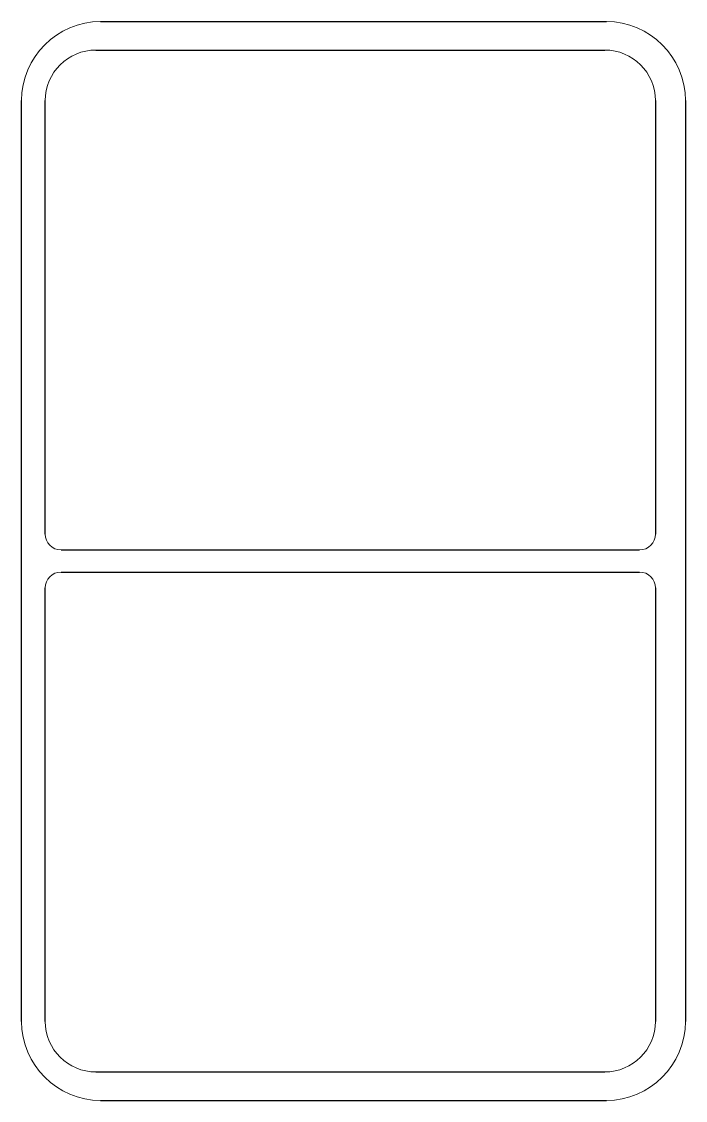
# Model space of a CAD drawing. Header units: millimetres. Extents: x 0 to 84, y -5 to 132.
import ezdxf

# ---------------------------------------------------------------- set-up
doc = ezdxf.new("R2010")
doc.units = ezdxf.units.MM
doc.layers.add('3', color=7, linetype='Continuous', true_color=0xffffff)

msp = doc.modelspace()

# ---------------------------------------------------------------- linework, layer by layer
at = {"layer": '3', "color": 51, "linetype": 'Continuous', "lineweight": 25}
for p, q in [((10, 131.75), (74, 131.75)), ((9.4, 128.15), (73.8, 128.15)), ((0, 5.25), (0, 121.75)), ((3, 66.9), (3, 121.75)), ((80.2, 121.75), (80.2, 66.9)), ((84, 121.75), (84, 5.25)), ((5, 64.9), (78.2, 64.9)), ((5, 62.1), (78.2, 62.1)), ((3, 5.25), (3, 60.1)), ((80.2, 60.1), (80.2, 5.25)), ((9.4, -1.15), (73.8, -1.15)), ((10, -4.75), (74, -4.75))]:
    msp.add_line(p, q, dxfattribs=at)
at = {"layer": '3', "color": 51, "linetype": 'Continuous', "lineweight": 18}
for centre, radius, start, end in [((10, 121.75), 10, 90, 180), ((74, 121.75), 10, 0, 90), ((9.4, 121.75), 6.4, 90, 180), ((73.8, 121.75), 6.4, 0, 90), ((5, 66.9), 2, 180, 270), ((78.2, 66.9), 2, 270, 0), ((5, 60.1), 2, 90, 180), ((78.2, 60.1), 2, 0, 90), ((10, 5.25), 10, 180, 270), ((9.4, 5.25), 6.4, 180, 270), ((73.8, 5.25), 6.4, 270, 0), ((74, 5.25), 10, 270, 0)]:
    msp.add_arc(centre, radius, start, end, dxfattribs=at)

doc.saveas('drawing.dxf')
